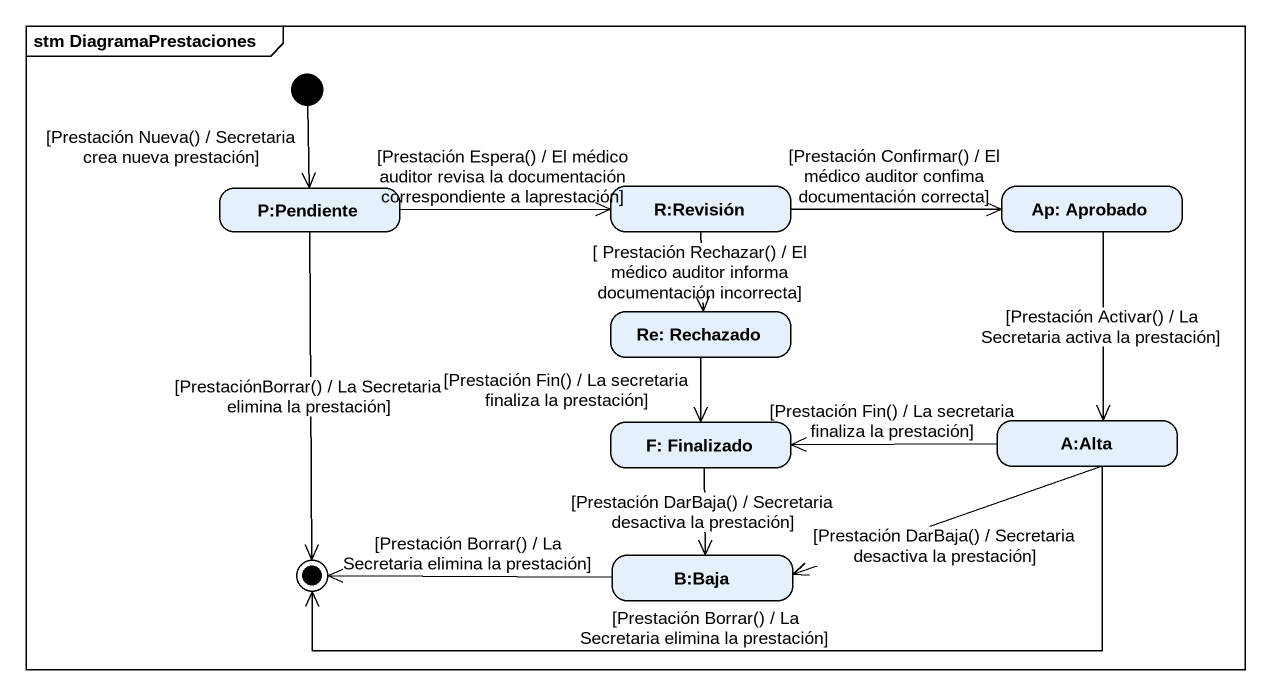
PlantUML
@startuml
mainframe stm DiagramaPrestaciones
hide empty description
state "P:Pendiente" as P_Pendiente
state "R:Revisión" as R_Revisión
state "Ap: Aprobado" as Ap_Aprobado
state "Re: Rechazado" as Re_Rechazado
state "F: Finalizado" as F_Finalizado
state "A:Alta" as A_Alta
state "B:Baja" as B_Baja
[*] --> P_Pendiente : [Prestación Nueva() / Secretaria crea nueva prestación]
P_Pendiente -right-> R_Revisión : [Prestación Espera() / El médico auditor revisa la documentación correspondiente a laprestación]
R_Revisión -right-> Ap_Aprobado : [Prestación Confirmar() / El médico auditor confima documentación correcta]
R_Revisión --> Re_Rechazado : [ Prestación Rechazar() / El médico auditor informa documentación incorrecta]
Ap_Aprobado --> A_Alta : [Prestación Activar() / La Secretaria activa la prestación]
Re_Rechazado --> F_Finalizado : [Prestación Fin() / La secretaria finaliza la prestación]
F_Finalizado --> B_Baja : [Prestación DarBaja() / Secretaria desactiva la prestación]
A_Alta -left-> F_Finalizado : [Prestación Fin() / La secretaria finaliza la prestación]
A_Alta -left-> B_Baja : [Prestación DarBaja() / Secretaria desactiva la prestación]
P_Pendiente --> [*] : [PrestaciónBorrar() / La Secretaria elimina la prestación]
A_Alta -left-> [*] : [Prestación Borrar() / La Secretaria elimina la prestación]
B_Baja -left-> [*] : [Prestación Borrar() / La Secretaria elimina la prestación]
@enduml
